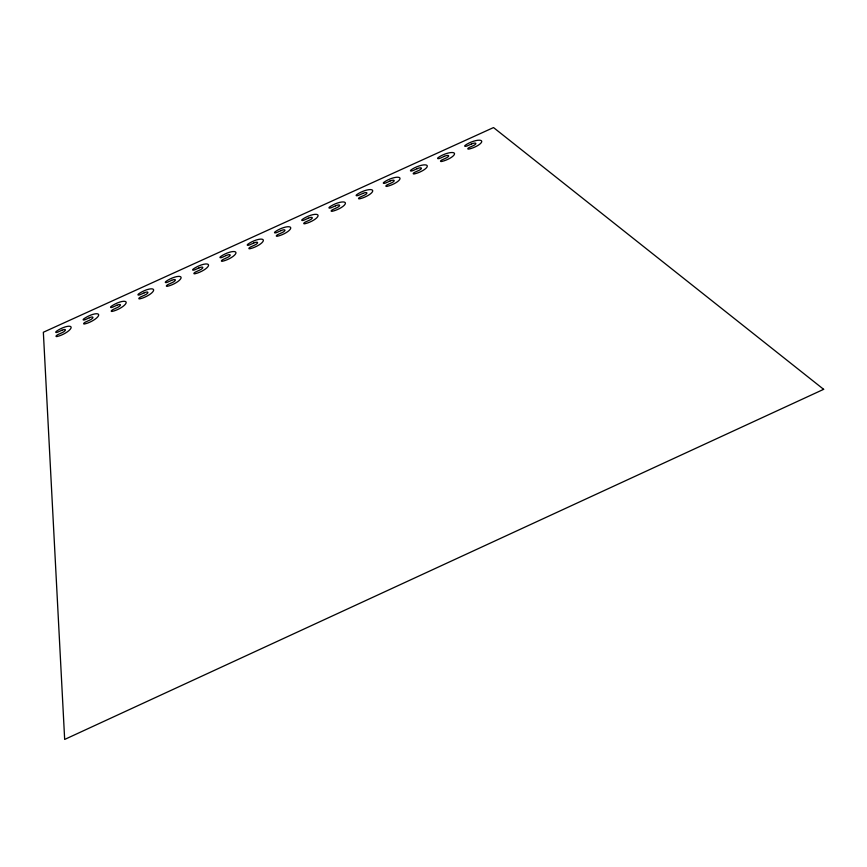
<?xml version="1.0" encoding="UTF-8"?>
<svg xmlns="http://www.w3.org/2000/svg" width="867" height="867" viewBox="0 0 867 867"><rect width="100%" height="100%" fill="white"/><g stroke="black" fill="none" stroke-linecap="round" stroke-linejoin="round"><path stroke-width="1.3" d="M823.65 389.326L64.667 739.432L43.35 332.256L493.518 127.568L823.65 389.326M61.882 330.262L58.078 331.985A2.525 0.759 -26.5 0 1 55.846 332.408A2.525 0.759 -26.5 0 1 56.702 331.086A10.144 3.045 -26.5 0 1 68.731 326.22A10.144 3.045 -26.5 0 1 69.046 330.5A10.144 3.045 -26.5 0 1 57.114 336.504A2.547 0.769 -26.6 0 1 56.106 336.006A2.547 0.769 -26.6 0 1 58.273 334.424L62.077 332.69A3.804 1.138 -26.5 0 0 65.426 329.915A3.804 1.138 -26.5 0 0 61.882 330.262M89.344 317.766L85.551 319.5A2.525 0.759 -26.2 0 1 83.286 319.934A2.525 0.759 -26.2 0 1 84.11 318.623A10.122 3.045 -26.2 0 1 96.15 313.746A10.122 3.045 -26.2 0 1 96.671 317.94A10.122 3.045 -26.2 0 1 84.771 323.922A2.536 0.769 -26.3 0 1 83.72 323.445A2.536 0.769 -26.3 0 1 85.855 321.885L89.659 320.151A3.793 1.138 -26.2 0 0 92.942 317.398A3.793 1.138 -26.2 0 0 89.344 317.766M116.785 305.292L112.992 307.016A2.514 0.759 -25.9 0 1 110.716 307.46A2.514 0.759 -25.9 0 1 111.485 306.17A10.101 3.045 -25.9 0 1 123.537 301.293A10.101 3.045 -25.9 0 1 124.263 305.39A10.101 3.045 -25.9 0 1 112.396 311.361A2.536 0.769 -25.9 0 1 111.312 310.906A2.536 0.769 -25.9 0 1 113.414 309.346L117.218 307.612A3.782 1.149 -25.9 0 0 120.437 304.891A3.782 1.149 -25.9 0 0 116.785 305.292M144.204 292.818L140.421 294.542A2.514 0.759 -25.6 0 1 138.113 294.997A2.514 0.759 -25.6 0 1 138.839 293.729A10.079 3.056 -25.6 0 1 150.912 288.841A10.079 3.056 -25.6 0 1 151.833 292.84A10.079 3.056 -25.6 0 1 140.01 298.801A2.525 0.769 -25.6 0 1 138.883 298.367A2.525 0.769 -25.6 0 1 140.953 296.817L144.756 295.094A3.782 1.149 -25.6 0 0 147.91 292.396A3.782 1.149 -25.6 0 0 144.204 292.818M171.601 280.355L167.819 282.078A2.503 0.759 -25.3 0 1 165.489 282.544A2.503 0.759 -25.3 0 1 166.171 281.298A10.057 3.056 -25.3 0 1 178.266 276.4A10.057 3.056 -25.3 0 1 179.382 280.312A10.057 3.056 -25.3 0 1 167.591 286.251A2.525 0.769 -25.3 0 1 166.421 285.839A2.525 0.769 -25.3 0 1 168.469 284.311L172.262 282.577A3.771 1.149 -25.3 0 0 175.362 279.911A3.771 1.149 -25.3 0 0 171.601 280.355M198.976 267.914L195.194 269.626A2.503 0.759 -25 0 1 192.832 270.114A2.503 0.759 -25 0 1 193.482 268.878A10.046 3.056 -24.9 0 1 205.587 263.98A10.046 3.056 -24.9 0 1 206.91 267.795A10.046 3.056 -24.9 0 1 195.151 273.712A2.525 0.769 -25 0 1 193.937 273.322A2.525 0.769 -25 0 1 195.953 271.805L199.746 270.07A3.771 1.149 -24.9 0 0 202.791 267.437A3.771 1.149 -24.9 0 0 198.976 267.914M226.32 255.472L222.548 257.196A2.503 0.759 -24.7 0 1 220.164 257.683A2.503 0.759 -24.7 0 1 220.76 256.48A10.036 3.056 -24.6 0 1 232.887 251.56A10.036 3.056 -24.6 0 1 234.404 255.288A10.036 3.056 -24.6 0 1 222.689 261.195A2.514 0.769 -24.7 0 1 221.432 260.815A2.514 0.769 -24.7 0 1 223.415 259.309L227.208 257.586A3.761 1.149 -24.6 0 0 230.189 254.974A3.761 1.149 -24.6 0 0 226.32 255.472M253.652 243.042L249.869 244.765A2.493 0.759 -24.4 0 1 247.463 245.263A2.493 0.759 -24.4 0 1 248.027 244.082A10.025 3.056 -24.3 0 1 260.165 239.151A10.025 3.056 -24.3 0 1 261.877 242.793A10.025 3.056 -24.3 0 1 250.195 248.677A2.514 0.769 -24.4 0 1 248.905 248.32A2.514 0.769 -24.4 0 1 250.856 246.835L254.649 245.101A3.761 1.149 -24.3 0 0 257.575 242.522A3.761 1.149 -24.3 0 0 253.652 243.042M280.951 230.633L277.18 232.345A2.493 0.759 -24 0 1 274.741 232.855A2.493 0.759 -24 0 1 275.262 231.695A10.014 3.045 -24 0 1 287.421 226.764A10.014 3.045 -24 0 1 289.329 230.308A10.014 3.045 -24 0 1 277.689 236.171A2.514 0.769 -24 0 1 276.345 235.835A2.514 0.769 -24 0 1 278.274 234.361L282.068 232.638A3.761 1.149 -24 0 0 284.929 230.08A3.761 1.149 -24 0 0 280.951 230.633M308.229 218.224L304.458 219.936A2.493 0.759 -23.7 0 1 301.998 220.467A2.493 0.759 -23.7 0 1 302.475 219.318A10.014 3.045 -23.7 0 1 314.645 214.377A10.014 3.045 -23.7 0 1 316.758 217.823A10.014 3.045 -23.7 0 1 305.151 223.686A2.514 0.769 -23.7 0 1 303.775 223.361A2.514 0.769 -23.7 0 1 305.672 221.898L309.454 220.175A3.761 1.138 -23.7 0 0 312.25 217.65A3.761 1.138 -23.7 0 0 308.229 218.224M335.486 205.826L331.714 207.538A2.493 0.759 -23.4 0 1 329.232 208.08A2.493 0.759 -23.4 0 1 329.666 206.953A10.014 3.045 -23.4 0 1 341.858 202A10.014 3.045 -23.4 0 1 344.166 205.36A10.014 3.045 -23.4 0 1 332.592 211.201A2.514 0.769 -23.4 0 1 331.172 210.898A2.514 0.769 -23.4 0 1 333.036 209.456L336.819 207.733A3.761 1.138 -23.4 0 0 339.561 205.23A3.761 1.138 -23.4 0 0 335.486 205.826M362.709 193.449L358.949 195.151A2.493 0.759 -23.1 0 1 356.445 195.704A2.493 0.759 -23.1 0 1 356.825 194.598A10.014 3.034 -23 0 1 369.039 189.645A10.014 3.034 -23 0 1 371.542 192.907A10.014 3.034 -23 0 1 360 198.727A2.514 0.769 -23.1 0 1 358.548 198.445A2.514 0.769 -23.1 0 1 360.379 197.015L364.162 195.292A3.761 1.138 -23 0 0 366.849 192.821A3.761 1.138 -23 0 0 362.709 193.449M389.922 181.073L386.162 182.774A2.493 0.748 -22.8 0 1 383.626 183.338A2.493 0.748 -22.8 0 1 383.973 182.254A10.025 3.034 -22.7 0 1 396.197 177.291A10.025 3.034 -22.7 0 1 398.907 180.466A10.025 3.034 -22.7 0 1 387.397 186.275A2.514 0.759 -22.8 0 1 385.891 186.015A2.514 0.759 -22.8 0 1 387.712 184.584L391.483 182.872A3.761 1.138 -22.7 0 0 394.106 180.423A3.761 1.138 -22.7 0 0 389.922 181.073M417.103 168.707L413.353 170.42A2.503 0.748 -22.5 0 1 410.795 170.983A2.503 0.748 -22.5 0 1 411.088 169.921A10.036 3.024 -22.4 0 1 423.334 164.947A10.036 3.024 -22.4 0 1 426.239 168.035A10.036 3.024 -22.4 0 1 414.762 173.823A2.514 0.759 -22.5 0 1 413.223 173.584A2.514 0.759 -22.5 0 1 415 172.165L418.772 170.452A3.761 1.138 -22.4 0 0 421.34 168.035A3.761 1.138 -22.4 0 0 417.103 168.707M444.262 156.353L440.512 158.065A2.503 0.748 -22.2 0 1 437.933 158.639A2.503 0.748 -22.2 0 1 438.193 157.599A10.046 3.013 -22.1 0 1 450.45 152.614A10.046 3.013 -22.1 0 1 453.539 155.616A10.046 3.013 -22.1 0 1 442.105 161.381A2.514 0.759 -22.1 0 1 440.523 161.164A2.514 0.759 -22.1 0 1 442.278 159.766L446.05 158.054A3.771 1.127 -22.1 0 0 448.553 155.659A3.771 1.127 -22.1 0 0 444.262 156.353M471.399 144.009L467.649 145.721A2.503 0.748 -21.9 0 1 465.048 146.317A2.503 0.748 -21.9 0 1 465.265 145.288A10.057 3.013 -21.8 0 1 477.533 140.302A10.057 3.013 -21.8 0 1 480.827 143.207A10.057 3.013 -21.8 0 1 469.426 148.961A2.525 0.759 -21.8 0 1 467.801 148.756A2.525 0.759 -21.8 0 1 469.535 147.368L473.295 145.656A3.771 1.127 -21.8 0 0 475.745 143.293A3.771 1.127 -21.8 0 0 471.399 144.009"/></g></svg>
